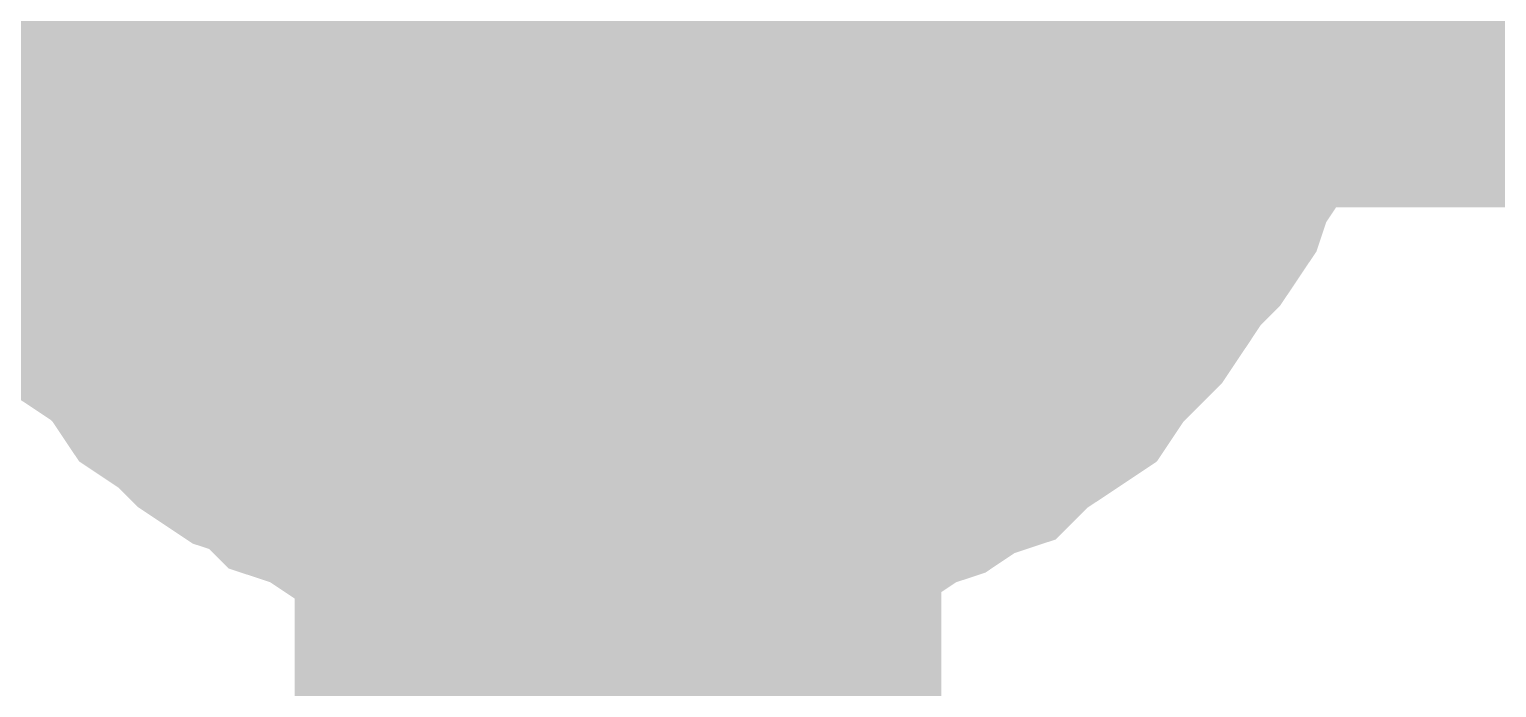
# Model space of a CAD drawing. Header units: inches. Extents: x 0 to 841, y 0 to 594.
# Drawn here: x 131.841 to 133.542, y 421.559 to 422.322 of the extents above; entities that cross this region are included whole.
import ezdxf

# ---------------------------------------------------------------- set-up
doc = ezdxf.new("R2010")
doc.units = ezdxf.units.IN
doc.layers.add('Sheet', color=255, linetype='Continuous')

msp = doc.modelspace()

# ---------------------------------------------------------------- linework, layer by layer
at = {"layer": 'Sheet'}
msp.add_lwpolyline([(132.246, 422.5, 0.508, 0.508, 1), (132.754, 422.5, 0.508, 0.508, 1)], format="xyseb", close=True, dxfattribs=at)
for points in [[(127.5267, 422.4906, 0.7493, 0.7493, 0), (132.5235, 422.4906, 0.7493, 0.7493, 0)], [(132.5235, 422.4906, 0.7493, 0.7493, 0), (132.5235, 419.9976, 0.7493, 0.7493, 0)], [(147.5253, 422.4906, 0.7493, 0.7493, 0), (132.5235, 422.4906, 0.7493, 0.7493, 0)], [(132.5235, 421.7382, 0.2997, 0.2997, 0), (132.4786, 421.7382, 0.2997, 0.2997, 0), (132.4449, 421.7382, 0.2997, 0.2997, 0), (132.4112, 421.7494, 0.2997, 0.2997, 0), (132.3663, 421.7494, 0.2997, 0.2997, 0), (132.3326, 421.7607, 0.2997, 0.2997, 0), (132.2989, 421.7719, 0.2997, 0.2997, 0), (132.254, 421.7831, 0.2997, 0.2997, 0), (132.2203, 421.7944, 0.2997, 0.2997, 0), (132.1867, 421.8168, 0.2997, 0.2997, 0), (132.153, 421.828, 0.2997, 0.2997, 0), (132.1305, 421.8505, 0.2997, 0.2997, 0), (132.0968, 421.8617, 0.2997, 0.2997, 0), (132.0631, 421.8842, 0.2997, 0.2997, 0), (132.0407, 421.9066, 0.2997, 0.2997, 0), (132.007, 421.9291, 0.2997, 0.2997, 0), (131.9845, 421.9628, 0.2997, 0.2997, 0), (131.9621, 421.9853, 0.2997, 0.2997, 0), (131.9284, 422.0077, 0.2997, 0.2997, 0), (131.9059, 422.0414, 0.2997, 0.2997, 0), (131.8835, 422.0751, 0.2997, 0.2997, 0), (131.8722, 422.0976, 0.2997, 0.2997, 0), (131.8498, 422.1312, 0.2997, 0.2997, 0), (131.8386, 422.1649, 0.2997, 0.2997, 0), (131.8161, 422.1986, 0.2997, 0.2997, 0), (131.8049, 422.2323, 0.2997, 0.2997, 0), (131.7936, 422.266, 0.2997, 0.2997, 0), (131.7824, 422.2997, 0.2997, 0.2997, 0), (131.7712, 422.3334, 0.2997, 0.2997, 0), (131.7712, 422.3783, 0.2997, 0.2997, 0), (131.76, 422.412, 0.2997, 0.2997, 0), (131.76, 422.4569, 0.2997, 0.2997, 0), (131.76, 422.4906, 0.2997, 0.2997, 0)], [(132.5235, 421.7382, 0.2997, 0.2997, 0), (132.4786, 421.7382, 0.2997, 0.2997, 0), (132.4449, 421.7382, 0.2997, 0.2997, 0), (132.4112, 421.7494, 0.2997, 0.2997, 0), (132.3663, 421.7494, 0.2997, 0.2997, 0), (132.3326, 421.7607, 0.2997, 0.2997, 0), (132.2989, 421.7719, 0.2997, 0.2997, 0), (132.254, 421.7831, 0.2997, 0.2997, 0), (132.2203, 421.7944, 0.2997, 0.2997, 0), (132.1867, 421.8168, 0.2997, 0.2997, 0), (132.153, 421.828, 0.2997, 0.2997, 0), (132.1305, 421.8505, 0.2997, 0.2997, 0), (132.0968, 421.8617, 0.2997, 0.2997, 0), (132.0631, 421.8842, 0.2997, 0.2997, 0), (132.0407, 421.9066, 0.2997, 0.2997, 0), (132.007, 421.9291, 0.2997, 0.2997, 0), (131.9845, 421.9628, 0.2997, 0.2997, 0), (131.9621, 421.9853, 0.2997, 0.2997, 0), (131.9284, 422.0077, 0.2997, 0.2997, 0), (131.9059, 422.0414, 0.2997, 0.2997, 0), (131.8835, 422.0751, 0.2997, 0.2997, 0), (131.8722, 422.0976, 0.2997, 0.2997, 0), (131.8498, 422.1312, 0.2997, 0.2997, 0), (131.8386, 422.1649, 0.2997, 0.2997, 0), (131.8161, 422.1986, 0.2997, 0.2997, 0), (131.8049, 422.2323, 0.2997, 0.2997, 0), (131.7936, 422.266, 0.2997, 0.2997, 0), (131.7824, 422.2997, 0.2997, 0.2997, 0), (131.7712, 422.3334, 0.2997, 0.2997, 0), (131.7712, 422.3783, 0.2997, 0.2997, 0), (131.76, 422.412, 0.2997, 0.2997, 0), (131.76, 422.4569, 0.2997, 0.2997, 0), (131.76, 422.4906, 0.2997, 0.2997, 0)], [(132.5235, 421.7382, 0.2997, 0.2997, 0), (132.4786, 421.7382, 0.2997, 0.2997, 0), (132.4449, 421.7382, 0.2997, 0.2997, 0), (132.4112, 421.7494, 0.2997, 0.2997, 0), (132.3663, 421.7494, 0.2997, 0.2997, 0), (132.3326, 421.7607, 0.2997, 0.2997, 0), (132.2989, 421.7719, 0.2997, 0.2997, 0), (132.254, 421.7831, 0.2997, 0.2997, 0), (132.2203, 421.7944, 0.2997, 0.2997, 0), (132.1867, 421.8168, 0.2997, 0.2997, 0), (132.153, 421.828, 0.2997, 0.2997, 0), (132.1305, 421.8505, 0.2997, 0.2997, 0), (132.0968, 421.8617, 0.2997, 0.2997, 0), (132.0631, 421.8842, 0.2997, 0.2997, 0), (132.0407, 421.9066, 0.2997, 0.2997, 0), (132.007, 421.9291, 0.2997, 0.2997, 0), (131.9845, 421.9628, 0.2997, 0.2997, 0), (131.9621, 421.9853, 0.2997, 0.2997, 0), (131.9284, 422.0077, 0.2997, 0.2997, 0), (131.9059, 422.0414, 0.2997, 0.2997, 0), (131.8835, 422.0751, 0.2997, 0.2997, 0), (131.8722, 422.0976, 0.2997, 0.2997, 0), (131.8498, 422.1312, 0.2997, 0.2997, 0), (131.8386, 422.1649, 0.2997, 0.2997, 0), (131.8161, 422.1986, 0.2997, 0.2997, 0), (131.8049, 422.2323, 0.2997, 0.2997, 0), (131.7936, 422.266, 0.2997, 0.2997, 0), (131.7824, 422.2997, 0.2997, 0.2997, 0), (131.7712, 422.3334, 0.2997, 0.2997, 0), (131.7712, 422.3783, 0.2997, 0.2997, 0), (131.76, 422.412, 0.2997, 0.2997, 0), (131.76, 422.4569, 0.2997, 0.2997, 0), (131.76, 422.4906, 0.2997, 0.2997, 0)], [(132.5235, 421.7382, 0.2997, 0.2997, 0), (132.4786, 421.7382, 0.2997, 0.2997, 0), (132.4449, 421.7382, 0.2997, 0.2997, 0), (132.4112, 421.7494, 0.2997, 0.2997, 0), (132.3663, 421.7494, 0.2997, 0.2997, 0), (132.3326, 421.7607, 0.2997, 0.2997, 0), (132.2989, 421.7719, 0.2997, 0.2997, 0), (132.254, 421.7831, 0.2997, 0.2997, 0), (132.2203, 421.7944, 0.2997, 0.2997, 0), (132.1867, 421.8168, 0.2997, 0.2997, 0), (132.153, 421.828, 0.2997, 0.2997, 0), (132.1305, 421.8505, 0.2997, 0.2997, 0), (132.0968, 421.8617, 0.2997, 0.2997, 0), (132.0631, 421.8842, 0.2997, 0.2997, 0), (132.0407, 421.9066, 0.2997, 0.2997, 0), (132.007, 421.9291, 0.2997, 0.2997, 0), (131.9845, 421.9628, 0.2997, 0.2997, 0), (131.9621, 421.9853, 0.2997, 0.2997, 0), (131.9284, 422.0077, 0.2997, 0.2997, 0), (131.9059, 422.0414, 0.2997, 0.2997, 0), (131.8835, 422.0751, 0.2997, 0.2997, 0), (131.8722, 422.0976, 0.2997, 0.2997, 0), (131.8498, 422.1312, 0.2997, 0.2997, 0), (131.8386, 422.1649, 0.2997, 0.2997, 0), (131.8161, 422.1986, 0.2997, 0.2997, 0), (131.8049, 422.2323, 0.2997, 0.2997, 0), (131.7936, 422.266, 0.2997, 0.2997, 0), (131.7824, 422.2997, 0.2997, 0.2997, 0), (131.7712, 422.3334, 0.2997, 0.2997, 0), (131.7712, 422.3783, 0.2997, 0.2997, 0), (131.76, 422.412, 0.2997, 0.2997, 0), (131.76, 422.4569, 0.2997, 0.2997, 0), (131.76, 422.4906, 0.2997, 0.2997, 0)], [(132.5235, 421.9853, 0.2997, 0.2997, 0), (132.5011, 421.9853, 0.2997, 0.2997, 0), (132.4674, 421.9853, 0.2997, 0.2997, 0), (132.4449, 421.9965, 0.2997, 0.2997, 0), (132.4225, 421.9965, 0.2997, 0.2997, 0), (132.4, 421.9965, 0.2997, 0.2997, 0), (132.3776, 422.0077, 0.2997, 0.2997, 0), (132.3439, 422.0189, 0.2997, 0.2997, 0), (132.3214, 422.0302, 0.2997, 0.2997, 0), (132.2989, 422.0302, 0.2997, 0.2997, 0), (132.2765, 422.0414, 0.2997, 0.2997, 0), (132.2653, 422.0526, 0.2997, 0.2997, 0), (132.2428, 422.0751, 0.2997, 0.2997, 0), (132.2203, 422.0863, 0.2997, 0.2997, 0), (132.1979, 422.0976, 0.2997, 0.2997, 0), (132.1867, 422.12, 0.2997, 0.2997, 0), (132.1642, 422.1312, 0.2997, 0.2997, 0), (132.153, 422.1537, 0.2997, 0.2997, 0), (132.1305, 422.1649, 0.2997, 0.2997, 0), (132.1193, 422.1874, 0.2997, 0.2997, 0), (132.1081, 422.2098, 0.2997, 0.2997, 0), (132.0856, 422.2323, 0.2997, 0.2997, 0), (132.0744, 422.2435, 0.2997, 0.2997, 0), (132.0631, 422.266, 0.2997, 0.2997, 0), (132.0631, 422.2885, 0.2997, 0.2997, 0), (132.0519, 422.3109, 0.2997, 0.2997, 0), (132.0407, 422.3446, 0.2997, 0.2997, 0), (132.0295, 422.3671, 0.2997, 0.2997, 0), (132.0295, 422.3895, 0.2997, 0.2997, 0), (132.0295, 422.412, 0.2997, 0.2997, 0), (132.0182, 422.4344, 0.2997, 0.2997, 0), (132.0182, 422.4681, 0.2997, 0.2997, 0), (132.0182, 422.4906, 0.2997, 0.2997, 0)], [(132.5235, 421.9853, 0.2997, 0.2997, 0), (132.5011, 421.9853, 0.2997, 0.2997, 0), (132.4674, 421.9853, 0.2997, 0.2997, 0), (132.4449, 421.9965, 0.2997, 0.2997, 0), (132.4225, 421.9965, 0.2997, 0.2997, 0), (132.4, 421.9965, 0.2997, 0.2997, 0), (132.3776, 422.0077, 0.2997, 0.2997, 0), (132.3439, 422.0189, 0.2997, 0.2997, 0), (132.3214, 422.0302, 0.2997, 0.2997, 0), (132.2989, 422.0302, 0.2997, 0.2997, 0), (132.2765, 422.0414, 0.2997, 0.2997, 0), (132.2653, 422.0526, 0.2997, 0.2997, 0), (132.2428, 422.0751, 0.2997, 0.2997, 0), (132.2203, 422.0863, 0.2997, 0.2997, 0), (132.1979, 422.0976, 0.2997, 0.2997, 0), (132.1867, 422.12, 0.2997, 0.2997, 0), (132.1642, 422.1312, 0.2997, 0.2997, 0), (132.153, 422.1537, 0.2997, 0.2997, 0), (132.1305, 422.1649, 0.2997, 0.2997, 0), (132.1193, 422.1874, 0.2997, 0.2997, 0), (132.1081, 422.2098, 0.2997, 0.2997, 0), (132.0856, 422.2323, 0.2997, 0.2997, 0), (132.0744, 422.2435, 0.2997, 0.2997, 0), (132.0631, 422.266, 0.2997, 0.2997, 0), (132.0631, 422.2885, 0.2997, 0.2997, 0), (132.0519, 422.3109, 0.2997, 0.2997, 0), (132.0407, 422.3446, 0.2997, 0.2997, 0), (132.0295, 422.3671, 0.2997, 0.2997, 0), (132.0295, 422.3895, 0.2997, 0.2997, 0), (132.0295, 422.412, 0.2997, 0.2997, 0), (132.0182, 422.4344, 0.2997, 0.2997, 0), (132.0182, 422.4681, 0.2997, 0.2997, 0), (132.0182, 422.4906, 0.2997, 0.2997, 0)], [(132.5235, 421.9853, 0.2997, 0.2997, 0), (132.5011, 421.9853, 0.2997, 0.2997, 0), (132.4674, 421.9853, 0.2997, 0.2997, 0), (132.4449, 421.9965, 0.2997, 0.2997, 0), (132.4225, 421.9965, 0.2997, 0.2997, 0), (132.4, 421.9965, 0.2997, 0.2997, 0), (132.3776, 422.0077, 0.2997, 0.2997, 0), (132.3439, 422.0189, 0.2997, 0.2997, 0), (132.3214, 422.0302, 0.2997, 0.2997, 0), (132.2989, 422.0302, 0.2997, 0.2997, 0), (132.2765, 422.0414, 0.2997, 0.2997, 0), (132.2653, 422.0526, 0.2997, 0.2997, 0), (132.2428, 422.0751, 0.2997, 0.2997, 0), (132.2203, 422.0863, 0.2997, 0.2997, 0), (132.1979, 422.0976, 0.2997, 0.2997, 0), (132.1867, 422.12, 0.2997, 0.2997, 0), (132.1642, 422.1312, 0.2997, 0.2997, 0), (132.153, 422.1537, 0.2997, 0.2997, 0), (132.1305, 422.1649, 0.2997, 0.2997, 0), (132.1193, 422.1874, 0.2997, 0.2997, 0), (132.1081, 422.2098, 0.2997, 0.2997, 0), (132.0856, 422.2323, 0.2997, 0.2997, 0), (132.0744, 422.2435, 0.2997, 0.2997, 0), (132.0631, 422.266, 0.2997, 0.2997, 0), (132.0631, 422.2885, 0.2997, 0.2997, 0), (132.0519, 422.3109, 0.2997, 0.2997, 0), (132.0407, 422.3446, 0.2997, 0.2997, 0), (132.0295, 422.3671, 0.2997, 0.2997, 0), (132.0295, 422.3895, 0.2997, 0.2997, 0), (132.0295, 422.412, 0.2997, 0.2997, 0), (132.0182, 422.4344, 0.2997, 0.2997, 0), (132.0182, 422.4681, 0.2997, 0.2997, 0), (132.0182, 422.4906, 0.2997, 0.2997, 0)], [(133.2871, 422.4906, 0.2997, 0.2997, 0), (133.2871, 422.4569, 0.2997, 0.2997, 0), (133.2871, 422.412, 0.2997, 0.2997, 0), (133.2759, 422.3783, 0.2997, 0.2997, 0), (133.2759, 422.3334, 0.2997, 0.2997, 0), (133.2646, 422.2997, 0.2997, 0.2997, 0), (133.2534, 422.266, 0.2997, 0.2997, 0), (133.2422, 422.2323, 0.2997, 0.2997, 0), (133.2309, 422.1986, 0.2997, 0.2997, 0), (133.2085, 422.1649, 0.2997, 0.2997, 0), (133.1973, 422.1312, 0.2997, 0.2997, 0), (133.1748, 422.0976, 0.2997, 0.2997, 0), (133.1523, 422.0751, 0.2997, 0.2997, 0), (133.1299, 422.0414, 0.2997, 0.2997, 0), (133.1074, 422.0077, 0.2997, 0.2997, 0), (133.085, 421.9853, 0.2997, 0.2997, 0), (133.0625, 421.9628, 0.2997, 0.2997, 0), (133.0401, 421.9291, 0.2997, 0.2997, 0), (133.0064, 421.9066, 0.2997, 0.2997, 0), (132.9727, 421.8842, 0.2997, 0.2997, 0), (132.9502, 421.8617, 0.2997, 0.2997, 0), (132.9165, 421.8505, 0.2997, 0.2997, 0), (132.8829, 421.828, 0.2997, 0.2997, 0), (132.8492, 421.8168, 0.2997, 0.2997, 0), (132.8155, 421.7944, 0.2997, 0.2997, 0), (132.7818, 421.7831, 0.2997, 0.2997, 0), (132.7481, 421.7719, 0.2997, 0.2997, 0), (132.7144, 421.7607, 0.2997, 0.2997, 0), (132.6807, 421.7494, 0.2997, 0.2997, 0), (132.6358, 421.7494, 0.2997, 0.2997, 0), (132.6021, 421.7382, 0.2997, 0.2997, 0), (132.5572, 421.7382, 0.2997, 0.2997, 0), (132.5235, 421.7382, 0.2997, 0.2997, 0)], [(133.2871, 422.4906, 0.2997, 0.2997, 0), (133.2871, 422.4569, 0.2997, 0.2997, 0), (133.2871, 422.412, 0.2997, 0.2997, 0), (133.2759, 422.3783, 0.2997, 0.2997, 0), (133.2759, 422.3334, 0.2997, 0.2997, 0), (133.2646, 422.2997, 0.2997, 0.2997, 0), (133.2534, 422.266, 0.2997, 0.2997, 0), (133.2422, 422.2323, 0.2997, 0.2997, 0), (133.2309, 422.1986, 0.2997, 0.2997, 0), (133.2085, 422.1649, 0.2997, 0.2997, 0), (133.1973, 422.1312, 0.2997, 0.2997, 0), (133.1748, 422.0976, 0.2997, 0.2997, 0), (133.1523, 422.0751, 0.2997, 0.2997, 0), (133.1299, 422.0414, 0.2997, 0.2997, 0), (133.1074, 422.0077, 0.2997, 0.2997, 0), (133.085, 421.9853, 0.2997, 0.2997, 0), (133.0625, 421.9628, 0.2997, 0.2997, 0), (133.0401, 421.9291, 0.2997, 0.2997, 0), (133.0064, 421.9066, 0.2997, 0.2997, 0), (132.9727, 421.8842, 0.2997, 0.2997, 0), (132.9502, 421.8617, 0.2997, 0.2997, 0), (132.9165, 421.8505, 0.2997, 0.2997, 0), (132.8829, 421.828, 0.2997, 0.2997, 0), (132.8492, 421.8168, 0.2997, 0.2997, 0), (132.8155, 421.7944, 0.2997, 0.2997, 0), (132.7818, 421.7831, 0.2997, 0.2997, 0), (132.7481, 421.7719, 0.2997, 0.2997, 0), (132.7144, 421.7607, 0.2997, 0.2997, 0), (132.6807, 421.7494, 0.2997, 0.2997, 0), (132.6358, 421.7494, 0.2997, 0.2997, 0), (132.6021, 421.7382, 0.2997, 0.2997, 0), (132.5572, 421.7382, 0.2997, 0.2997, 0), (132.5235, 421.7382, 0.2997, 0.2997, 0)], [(133.2871, 422.4906, 0.2997, 0.2997, 0), (133.2871, 422.4569, 0.2997, 0.2997, 0), (133.2871, 422.412, 0.2997, 0.2997, 0), (133.2759, 422.3783, 0.2997, 0.2997, 0), (133.2759, 422.3334, 0.2997, 0.2997, 0), (133.2646, 422.2997, 0.2997, 0.2997, 0), (133.2534, 422.266, 0.2997, 0.2997, 0), (133.2422, 422.2323, 0.2997, 0.2997, 0), (133.2309, 422.1986, 0.2997, 0.2997, 0), (133.2085, 422.1649, 0.2997, 0.2997, 0), (133.1973, 422.1312, 0.2997, 0.2997, 0), (133.1748, 422.0976, 0.2997, 0.2997, 0), (133.1523, 422.0751, 0.2997, 0.2997, 0), (133.1299, 422.0414, 0.2997, 0.2997, 0), (133.1074, 422.0077, 0.2997, 0.2997, 0), (133.085, 421.9853, 0.2997, 0.2997, 0), (133.0625, 421.9628, 0.2997, 0.2997, 0), (133.0401, 421.9291, 0.2997, 0.2997, 0), (133.0064, 421.9066, 0.2997, 0.2997, 0), (132.9727, 421.8842, 0.2997, 0.2997, 0), (132.9502, 421.8617, 0.2997, 0.2997, 0), (132.9165, 421.8505, 0.2997, 0.2997, 0), (132.8829, 421.828, 0.2997, 0.2997, 0), (132.8492, 421.8168, 0.2997, 0.2997, 0), (132.8155, 421.7944, 0.2997, 0.2997, 0), (132.7818, 421.7831, 0.2997, 0.2997, 0), (132.7481, 421.7719, 0.2997, 0.2997, 0), (132.7144, 421.7607, 0.2997, 0.2997, 0), (132.6807, 421.7494, 0.2997, 0.2997, 0), (132.6358, 421.7494, 0.2997, 0.2997, 0), (132.6021, 421.7382, 0.2997, 0.2997, 0), (132.5572, 421.7382, 0.2997, 0.2997, 0), (132.5235, 421.7382, 0.2997, 0.2997, 0)], [(133.2871, 422.4906, 0.2997, 0.2997, 0), (133.2871, 422.4569, 0.2997, 0.2997, 0), (133.2871, 422.412, 0.2997, 0.2997, 0), (133.2759, 422.3783, 0.2997, 0.2997, 0), (133.2759, 422.3334, 0.2997, 0.2997, 0), (133.2646, 422.2997, 0.2997, 0.2997, 0), (133.2534, 422.266, 0.2997, 0.2997, 0), (133.2422, 422.2323, 0.2997, 0.2997, 0), (133.2309, 422.1986, 0.2997, 0.2997, 0), (133.2085, 422.1649, 0.2997, 0.2997, 0), (133.1973, 422.1312, 0.2997, 0.2997, 0), (133.1748, 422.0976, 0.2997, 0.2997, 0), (133.1523, 422.0751, 0.2997, 0.2997, 0), (133.1299, 422.0414, 0.2997, 0.2997, 0), (133.1074, 422.0077, 0.2997, 0.2997, 0), (133.085, 421.9853, 0.2997, 0.2997, 0), (133.0625, 421.9628, 0.2997, 0.2997, 0), (133.0401, 421.9291, 0.2997, 0.2997, 0), (133.0064, 421.9066, 0.2997, 0.2997, 0), (132.9727, 421.8842, 0.2997, 0.2997, 0), (132.9502, 421.8617, 0.2997, 0.2997, 0), (132.9165, 421.8505, 0.2997, 0.2997, 0), (132.8829, 421.828, 0.2997, 0.2997, 0), (132.8492, 421.8168, 0.2997, 0.2997, 0), (132.8155, 421.7944, 0.2997, 0.2997, 0), (132.7818, 421.7831, 0.2997, 0.2997, 0), (132.7481, 421.7719, 0.2997, 0.2997, 0), (132.7144, 421.7607, 0.2997, 0.2997, 0), (132.6807, 421.7494, 0.2997, 0.2997, 0), (132.6358, 421.7494, 0.2997, 0.2997, 0), (132.6021, 421.7382, 0.2997, 0.2997, 0), (132.5572, 421.7382, 0.2997, 0.2997, 0), (132.5235, 421.7382, 0.2997, 0.2997, 0)], [(133.0288, 422.4906, 0.2997, 0.2997, 0), (133.0288, 422.4681, 0.2997, 0.2997, 0), (133.0288, 422.4344, 0.2997, 0.2997, 0), (133.0176, 422.412, 0.2997, 0.2997, 0), (133.0176, 422.3895, 0.2997, 0.2997, 0), (133.0176, 422.3671, 0.2997, 0.2997, 0), (133.0064, 422.3446, 0.2997, 0.2997, 0), (132.9951, 422.3109, 0.2997, 0.2997, 0), (132.9839, 422.2885, 0.2997, 0.2997, 0), (132.9839, 422.266, 0.2997, 0.2997, 0), (132.9727, 422.2435, 0.2997, 0.2997, 0), (132.9615, 422.2323, 0.2997, 0.2997, 0), (132.939, 422.2098, 0.2997, 0.2997, 0), (132.9278, 422.1874, 0.2997, 0.2997, 0), (132.9165, 422.1649, 0.2997, 0.2997, 0), (132.8941, 422.1537, 0.2997, 0.2997, 0), (132.8829, 422.1312, 0.2997, 0.2997, 0), (132.8604, 422.12, 0.2997, 0.2997, 0), (132.8492, 422.0976, 0.2997, 0.2997, 0), (132.8267, 422.0863, 0.2997, 0.2997, 0), (132.8042, 422.0751, 0.2997, 0.2997, 0), (132.7818, 422.0526, 0.2997, 0.2997, 0), (132.7706, 422.0414, 0.2997, 0.2997, 0), (132.7481, 422.0302, 0.2997, 0.2997, 0), (132.7256, 422.0302, 0.2997, 0.2997, 0), (132.7032, 422.0189, 0.2997, 0.2997, 0), (132.6695, 422.0077, 0.2997, 0.2997, 0), (132.647, 421.9965, 0.2997, 0.2997, 0), (132.6246, 421.9965, 0.2997, 0.2997, 0), (132.6021, 421.9965, 0.2997, 0.2997, 0), (132.5797, 421.9853, 0.2997, 0.2997, 0), (132.546, 421.9853, 0.2997, 0.2997, 0), (132.5235, 421.9853, 0.2997, 0.2997, 0)], [(133.0288, 422.4906, 0.2997, 0.2997, 0), (133.0288, 422.4681, 0.2997, 0.2997, 0), (133.0288, 422.4344, 0.2997, 0.2997, 0), (133.0176, 422.412, 0.2997, 0.2997, 0), (133.0176, 422.3895, 0.2997, 0.2997, 0), (133.0176, 422.3671, 0.2997, 0.2997, 0), (133.0064, 422.3446, 0.2997, 0.2997, 0), (132.9951, 422.3109, 0.2997, 0.2997, 0), (132.9839, 422.2885, 0.2997, 0.2997, 0), (132.9839, 422.266, 0.2997, 0.2997, 0), (132.9727, 422.2435, 0.2997, 0.2997, 0), (132.9615, 422.2323, 0.2997, 0.2997, 0), (132.939, 422.2098, 0.2997, 0.2997, 0), (132.9278, 422.1874, 0.2997, 0.2997, 0), (132.9165, 422.1649, 0.2997, 0.2997, 0), (132.8941, 422.1537, 0.2997, 0.2997, 0), (132.8829, 422.1312, 0.2997, 0.2997, 0), (132.8604, 422.12, 0.2997, 0.2997, 0), (132.8492, 422.0976, 0.2997, 0.2997, 0), (132.8267, 422.0863, 0.2997, 0.2997, 0), (132.8042, 422.0751, 0.2997, 0.2997, 0), (132.7818, 422.0526, 0.2997, 0.2997, 0), (132.7706, 422.0414, 0.2997, 0.2997, 0), (132.7481, 422.0302, 0.2997, 0.2997, 0), (132.7256, 422.0302, 0.2997, 0.2997, 0), (132.7032, 422.0189, 0.2997, 0.2997, 0), (132.6695, 422.0077, 0.2997, 0.2997, 0), (132.647, 421.9965, 0.2997, 0.2997, 0), (132.6246, 421.9965, 0.2997, 0.2997, 0), (132.6021, 421.9965, 0.2997, 0.2997, 0), (132.5797, 421.9853, 0.2997, 0.2997, 0), (132.546, 421.9853, 0.2997, 0.2997, 0), (132.5235, 421.9853, 0.2997, 0.2997, 0)], [(133.0288, 422.4906, 0.2997, 0.2997, 0), (133.0288, 422.4681, 0.2997, 0.2997, 0), (133.0288, 422.4344, 0.2997, 0.2997, 0), (133.0176, 422.412, 0.2997, 0.2997, 0), (133.0176, 422.3895, 0.2997, 0.2997, 0), (133.0176, 422.3671, 0.2997, 0.2997, 0), (133.0064, 422.3446, 0.2997, 0.2997, 0), (132.9951, 422.3109, 0.2997, 0.2997, 0), (132.9839, 422.2885, 0.2997, 0.2997, 0), (132.9839, 422.266, 0.2997, 0.2997, 0), (132.9727, 422.2435, 0.2997, 0.2997, 0), (132.9615, 422.2323, 0.2997, 0.2997, 0), (132.939, 422.2098, 0.2997, 0.2997, 0), (132.9278, 422.1874, 0.2997, 0.2997, 0), (132.9165, 422.1649, 0.2997, 0.2997, 0), (132.8941, 422.1537, 0.2997, 0.2997, 0), (132.8829, 422.1312, 0.2997, 0.2997, 0), (132.8604, 422.12, 0.2997, 0.2997, 0), (132.8492, 422.0976, 0.2997, 0.2997, 0), (132.8267, 422.0863, 0.2997, 0.2997, 0), (132.8042, 422.0751, 0.2997, 0.2997, 0), (132.7818, 422.0526, 0.2997, 0.2997, 0), (132.7706, 422.0414, 0.2997, 0.2997, 0), (132.7481, 422.0302, 0.2997, 0.2997, 0), (132.7256, 422.0302, 0.2997, 0.2997, 0), (132.7032, 422.0189, 0.2997, 0.2997, 0), (132.6695, 422.0077, 0.2997, 0.2997, 0), (132.647, 421.9965, 0.2997, 0.2997, 0), (132.6246, 421.9965, 0.2997, 0.2997, 0), (132.6021, 421.9965, 0.2997, 0.2997, 0), (132.5797, 421.9853, 0.2997, 0.2997, 0), (132.546, 421.9853, 0.2997, 0.2997, 0), (132.5235, 421.9853, 0.2997, 0.2997, 0)], [(132.5235, 421.9853, 0.0991, 0.0991, 0), (132.5011, 421.9853, 0.0991, 0.0991, 0), (132.4674, 421.9853, 0.0991, 0.0991, 0), (132.4449, 421.9965, 0.0991, 0.0991, 0), (132.4225, 421.9965, 0.0991, 0.0991, 0), (132.4, 421.9965, 0.0991, 0.0991, 0), (132.3776, 422.0077, 0.0991, 0.0991, 0), (132.3439, 422.0189, 0.0991, 0.0991, 0), (132.3214, 422.0302, 0.0991, 0.0991, 0), (132.2989, 422.0302, 0.0991, 0.0991, 0), (132.2765, 422.0414, 0.0991, 0.0991, 0), (132.2653, 422.0526, 0.0991, 0.0991, 0), (132.2428, 422.0751, 0.0991, 0.0991, 0), (132.2203, 422.0863, 0.0991, 0.0991, 0), (132.1979, 422.0976, 0.0991, 0.0991, 0), (132.1867, 422.12, 0.0991, 0.0991, 0), (132.1642, 422.1312, 0.0991, 0.0991, 0), (132.153, 422.1537, 0.0991, 0.0991, 0), (132.1305, 422.1649, 0.0991, 0.0991, 0), (132.1193, 422.1874, 0.0991, 0.0991, 0), (132.1081, 422.2098, 0.0991, 0.0991, 0), (132.0856, 422.2323, 0.0991, 0.0991, 0), (132.0744, 422.2435, 0.0991, 0.0991, 0), (132.0631, 422.266, 0.0991, 0.0991, 0), (132.0631, 422.2885, 0.0991, 0.0991, 0), (132.0519, 422.3109, 0.0991, 0.0991, 0), (132.0407, 422.3446, 0.0991, 0.0991, 0), (132.0295, 422.3671, 0.0991, 0.0991, 0), (132.0295, 422.3895, 0.0991, 0.0991, 0)], [(132.5235, 421.9853, 0.0991, 0.0991, 0), (132.5011, 421.9853, 0.0991, 0.0991, 0), (132.4674, 421.9853, 0.0991, 0.0991, 0), (132.4449, 421.9965, 0.0991, 0.0991, 0), (132.4225, 421.9965, 0.0991, 0.0991, 0), (132.4, 421.9965, 0.0991, 0.0991, 0), (132.3776, 422.0077, 0.0991, 0.0991, 0), (132.3439, 422.0189, 0.0991, 0.0991, 0), (132.3214, 422.0302, 0.0991, 0.0991, 0), (132.2989, 422.0302, 0.0991, 0.0991, 0), (132.2765, 422.0414, 0.0991, 0.0991, 0), (132.2653, 422.0526, 0.0991, 0.0991, 0), (132.2428, 422.0751, 0.0991, 0.0991, 0), (132.2203, 422.0863, 0.0991, 0.0991, 0), (132.1979, 422.0976, 0.0991, 0.0991, 0), (132.1867, 422.12, 0.0991, 0.0991, 0), (132.1642, 422.1312, 0.0991, 0.0991, 0), (132.153, 422.1537, 0.0991, 0.0991, 0), (132.1305, 422.1649, 0.0991, 0.0991, 0), (132.1193, 422.1874, 0.0991, 0.0991, 0), (132.1081, 422.2098, 0.0991, 0.0991, 0), (132.0856, 422.2323, 0.0991, 0.0991, 0), (132.0744, 422.2435, 0.0991, 0.0991, 0), (132.0631, 422.266, 0.0991, 0.0991, 0), (132.0631, 422.2885, 0.0991, 0.0991, 0), (132.0519, 422.3109, 0.0991, 0.0991, 0), (132.0407, 422.3446, 0.0991, 0.0991, 0), (132.0295, 422.3671, 0.0991, 0.0991, 0), (132.0295, 422.3895, 0.0991, 0.0991, 0)], [(132.5235, 421.9853, 0.0991, 0.0991, 0), (132.5011, 421.9853, 0.0991, 0.0991, 0), (132.4674, 421.9853, 0.0991, 0.0991, 0), (132.4449, 421.9965, 0.0991, 0.0991, 0), (132.4225, 421.9965, 0.0991, 0.0991, 0), (132.4, 421.9965, 0.0991, 0.0991, 0), (132.3776, 422.0077, 0.0991, 0.0991, 0), (132.3439, 422.0189, 0.0991, 0.0991, 0), (132.3214, 422.0302, 0.0991, 0.0991, 0), (132.2989, 422.0302, 0.0991, 0.0991, 0), (132.2765, 422.0414, 0.0991, 0.0991, 0), (132.2653, 422.0526, 0.0991, 0.0991, 0), (132.2428, 422.0751, 0.0991, 0.0991, 0), (132.2203, 422.0863, 0.0991, 0.0991, 0), (132.1979, 422.0976, 0.0991, 0.0991, 0), (132.1867, 422.12, 0.0991, 0.0991, 0), (132.1642, 422.1312, 0.0991, 0.0991, 0), (132.153, 422.1537, 0.0991, 0.0991, 0), (132.1305, 422.1649, 0.0991, 0.0991, 0), (132.1193, 422.1874, 0.0991, 0.0991, 0), (132.1081, 422.2098, 0.0991, 0.0991, 0), (132.0856, 422.2323, 0.0991, 0.0991, 0), (132.0744, 422.2435, 0.0991, 0.0991, 0), (132.0631, 422.266, 0.0991, 0.0991, 0), (132.0631, 422.2885, 0.0991, 0.0991, 0), (132.0519, 422.3109, 0.0991, 0.0991, 0), (132.0407, 422.3446, 0.0991, 0.0991, 0), (132.0295, 422.3671, 0.0991, 0.0991, 0), (132.0295, 422.3895, 0.0991, 0.0991, 0)], [(133.0176, 422.3895, 0.0991, 0.0991, 0), (133.0176, 422.3671, 0.0991, 0.0991, 0), (133.0064, 422.3446, 0.0991, 0.0991, 0), (132.9951, 422.3109, 0.0991, 0.0991, 0), (132.9839, 422.2885, 0.0991, 0.0991, 0), (132.9839, 422.266, 0.0991, 0.0991, 0), (132.9727, 422.2435, 0.0991, 0.0991, 0), (132.9615, 422.2323, 0.0991, 0.0991, 0), (132.939, 422.2098, 0.0991, 0.0991, 0), (132.9278, 422.1874, 0.0991, 0.0991, 0), (132.9165, 422.1649, 0.0991, 0.0991, 0), (132.8941, 422.1537, 0.0991, 0.0991, 0), (132.8829, 422.1312, 0.0991, 0.0991, 0), (132.8604, 422.12, 0.0991, 0.0991, 0), (132.8492, 422.0976, 0.0991, 0.0991, 0), (132.8267, 422.0863, 0.0991, 0.0991, 0), (132.8042, 422.0751, 0.0991, 0.0991, 0), (132.7818, 422.0526, 0.0991, 0.0991, 0), (132.7706, 422.0414, 0.0991, 0.0991, 0), (132.7481, 422.0302, 0.0991, 0.0991, 0), (132.7256, 422.0302, 0.0991, 0.0991, 0), (132.7032, 422.0189, 0.0991, 0.0991, 0), (132.6695, 422.0077, 0.0991, 0.0991, 0), (132.647, 421.9965, 0.0991, 0.0991, 0), (132.6246, 421.9965, 0.0991, 0.0991, 0), (132.6021, 421.9965, 0.0991, 0.0991, 0), (132.5797, 421.9853, 0.0991, 0.0991, 0), (132.546, 421.9853, 0.0991, 0.0991, 0), (132.5235, 421.9853, 0.0991, 0.0991, 0)], [(133.0176, 422.3895, 0.0991, 0.0991, 0), (133.0176, 422.3671, 0.0991, 0.0991, 0), (133.0064, 422.3446, 0.0991, 0.0991, 0), (132.9951, 422.3109, 0.0991, 0.0991, 0), (132.9839, 422.2885, 0.0991, 0.0991, 0), (132.9839, 422.266, 0.0991, 0.0991, 0), (132.9727, 422.2435, 0.0991, 0.0991, 0), (132.9615, 422.2323, 0.0991, 0.0991, 0), (132.939, 422.2098, 0.0991, 0.0991, 0), (132.9278, 422.1874, 0.0991, 0.0991, 0), (132.9165, 422.1649, 0.0991, 0.0991, 0), (132.8941, 422.1537, 0.0991, 0.0991, 0), (132.8829, 422.1312, 0.0991, 0.0991, 0), (132.8604, 422.12, 0.0991, 0.0991, 0), (132.8492, 422.0976, 0.0991, 0.0991, 0), (132.8267, 422.0863, 0.0991, 0.0991, 0), (132.8042, 422.0751, 0.0991, 0.0991, 0), (132.7818, 422.0526, 0.0991, 0.0991, 0), (132.7706, 422.0414, 0.0991, 0.0991, 0), (132.7481, 422.0302, 0.0991, 0.0991, 0), (132.7256, 422.0302, 0.0991, 0.0991, 0), (132.7032, 422.0189, 0.0991, 0.0991, 0), (132.6695, 422.0077, 0.0991, 0.0991, 0), (132.647, 421.9965, 0.0991, 0.0991, 0), (132.6246, 421.9965, 0.0991, 0.0991, 0), (132.6021, 421.9965, 0.0991, 0.0991, 0), (132.5797, 421.9853, 0.0991, 0.0991, 0), (132.546, 421.9853, 0.0991, 0.0991, 0), (132.5235, 421.9853, 0.0991, 0.0991, 0)], [(133.0176, 422.3895, 0.0991, 0.0991, 0), (133.0176, 422.3671, 0.0991, 0.0991, 0), (133.0064, 422.3446, 0.0991, 0.0991, 0), (132.9951, 422.3109, 0.0991, 0.0991, 0), (132.9839, 422.2885, 0.0991, 0.0991, 0), (132.9839, 422.266, 0.0991, 0.0991, 0), (132.9727, 422.2435, 0.0991, 0.0991, 0), (132.9615, 422.2323, 0.0991, 0.0991, 0), (132.939, 422.2098, 0.0991, 0.0991, 0), (132.9278, 422.1874, 0.0991, 0.0991, 0), (132.9165, 422.1649, 0.0991, 0.0991, 0), (132.8941, 422.1537, 0.0991, 0.0991, 0), (132.8829, 422.1312, 0.0991, 0.0991, 0), (132.8604, 422.12, 0.0991, 0.0991, 0), (132.8492, 422.0976, 0.0991, 0.0991, 0), (132.8267, 422.0863, 0.0991, 0.0991, 0), (132.8042, 422.0751, 0.0991, 0.0991, 0), (132.7818, 422.0526, 0.0991, 0.0991, 0), (132.7706, 422.0414, 0.0991, 0.0991, 0), (132.7481, 422.0302, 0.0991, 0.0991, 0), (132.7256, 422.0302, 0.0991, 0.0991, 0), (132.7032, 422.0189, 0.0991, 0.0991, 0), (132.6695, 422.0077, 0.0991, 0.0991, 0), (132.647, 421.9965, 0.0991, 0.0991, 0), (132.6246, 421.9965, 0.0991, 0.0991, 0), (132.6021, 421.9965, 0.0991, 0.0991, 0), (132.5797, 421.9853, 0.0991, 0.0991, 0), (132.546, 421.9853, 0.0991, 0.0991, 0), (132.5235, 421.9853, 0.0991, 0.0991, 0)], [(133.2759, 422.3783, 0.0991, 0.0991, 0), (133.2759, 422.3334, 0.0991, 0.0991, 0), (133.2646, 422.2997, 0.0991, 0.0991, 0), (133.2534, 422.266, 0.0991, 0.0991, 0), (133.2422, 422.2323, 0.0991, 0.0991, 0), (133.2309, 422.1986, 0.0991, 0.0991, 0), (133.2085, 422.1649, 0.0991, 0.0991, 0), (133.1973, 422.1312, 0.0991, 0.0991, 0), (133.1748, 422.0976, 0.0991, 0.0991, 0), (133.1523, 422.0751, 0.0991, 0.0991, 0), (133.1299, 422.0414, 0.0991, 0.0991, 0), (133.1074, 422.0077, 0.0991, 0.0991, 0), (133.085, 421.9853, 0.0991, 0.0991, 0), (133.0625, 421.9628, 0.0991, 0.0991, 0), (133.0401, 421.9291, 0.0991, 0.0991, 0), (133.0064, 421.9066, 0.0991, 0.0991, 0), (132.9727, 421.8842, 0.0991, 0.0991, 0), (132.9502, 421.8617, 0.0991, 0.0991, 0), (132.9165, 421.8505, 0.0991, 0.0991, 0), (132.8829, 421.828, 0.0991, 0.0991, 0), (132.8492, 421.8168, 0.0991, 0.0991, 0), (132.8155, 421.7944, 0.0991, 0.0991, 0), (132.7818, 421.7831, 0.0991, 0.0991, 0), (132.7481, 421.7719, 0.0991, 0.0991, 0), (132.7144, 421.7607, 0.0991, 0.0991, 0), (132.6807, 421.7494, 0.0991, 0.0991, 0), (132.6358, 421.7494, 0.0991, 0.0991, 0), (132.6021, 421.7382, 0.0991, 0.0991, 0), (132.5572, 421.7382, 0.0991, 0.0991, 0), (132.5235, 421.7382, 0.0991, 0.0991, 0)], [(133.2759, 422.3783, 0.0991, 0.0991, 0), (133.2759, 422.3334, 0.0991, 0.0991, 0), (133.2646, 422.2997, 0.0991, 0.0991, 0), (133.2534, 422.266, 0.0991, 0.0991, 0), (133.2422, 422.2323, 0.0991, 0.0991, 0), (133.2309, 422.1986, 0.0991, 0.0991, 0), (133.2085, 422.1649, 0.0991, 0.0991, 0), (133.1973, 422.1312, 0.0991, 0.0991, 0), (133.1748, 422.0976, 0.0991, 0.0991, 0), (133.1523, 422.0751, 0.0991, 0.0991, 0), (133.1299, 422.0414, 0.0991, 0.0991, 0), (133.1074, 422.0077, 0.0991, 0.0991, 0), (133.085, 421.9853, 0.0991, 0.0991, 0), (133.0625, 421.9628, 0.0991, 0.0991, 0), (133.0401, 421.9291, 0.0991, 0.0991, 0), (133.0064, 421.9066, 0.0991, 0.0991, 0), (132.9727, 421.8842, 0.0991, 0.0991, 0), (132.9502, 421.8617, 0.0991, 0.0991, 0), (132.9165, 421.8505, 0.0991, 0.0991, 0), (132.8829, 421.828, 0.0991, 0.0991, 0), (132.8492, 421.8168, 0.0991, 0.0991, 0), (132.8155, 421.7944, 0.0991, 0.0991, 0), (132.7818, 421.7831, 0.0991, 0.0991, 0), (132.7481, 421.7719, 0.0991, 0.0991, 0), (132.7144, 421.7607, 0.0991, 0.0991, 0), (132.6807, 421.7494, 0.0991, 0.0991, 0), (132.6358, 421.7494, 0.0991, 0.0991, 0), (132.6021, 421.7382, 0.0991, 0.0991, 0), (132.5572, 421.7382, 0.0991, 0.0991, 0), (132.5235, 421.7382, 0.0991, 0.0991, 0)], [(133.2759, 422.3783, 0.0991, 0.0991, 0), (133.2759, 422.3334, 0.0991, 0.0991, 0), (133.2646, 422.2997, 0.0991, 0.0991, 0), (133.2534, 422.266, 0.0991, 0.0991, 0), (133.2422, 422.2323, 0.0991, 0.0991, 0), (133.2309, 422.1986, 0.0991, 0.0991, 0), (133.2085, 422.1649, 0.0991, 0.0991, 0), (133.1973, 422.1312, 0.0991, 0.0991, 0), (133.1748, 422.0976, 0.0991, 0.0991, 0), (133.1523, 422.0751, 0.0991, 0.0991, 0), (133.1299, 422.0414, 0.0991, 0.0991, 0), (133.1074, 422.0077, 0.0991, 0.0991, 0), (133.085, 421.9853, 0.0991, 0.0991, 0), (133.0625, 421.9628, 0.0991, 0.0991, 0), (133.0401, 421.9291, 0.0991, 0.0991, 0), (133.0064, 421.9066, 0.0991, 0.0991, 0), (132.9727, 421.8842, 0.0991, 0.0991, 0), (132.9502, 421.8617, 0.0991, 0.0991, 0), (132.9165, 421.8505, 0.0991, 0.0991, 0), (132.8829, 421.828, 0.0991, 0.0991, 0), (132.8492, 421.8168, 0.0991, 0.0991, 0), (132.8155, 421.7944, 0.0991, 0.0991, 0), (132.7818, 421.7831, 0.0991, 0.0991, 0), (132.7481, 421.7719, 0.0991, 0.0991, 0), (132.7144, 421.7607, 0.0991, 0.0991, 0), (132.6807, 421.7494, 0.0991, 0.0991, 0), (132.6358, 421.7494, 0.0991, 0.0991, 0), (132.6021, 421.7382, 0.0991, 0.0991, 0), (132.5572, 421.7382, 0.0991, 0.0991, 0), (132.5235, 421.7382, 0.0991, 0.0991, 0)], [(133.2759, 422.3783, 0.0991, 0.0991, 0), (133.2759, 422.3334, 0.0991, 0.0991, 0), (133.2646, 422.2997, 0.0991, 0.0991, 0), (133.2534, 422.266, 0.0991, 0.0991, 0), (133.2422, 422.2323, 0.0991, 0.0991, 0), (133.2309, 422.1986, 0.0991, 0.0991, 0), (133.2085, 422.1649, 0.0991, 0.0991, 0), (133.1973, 422.1312, 0.0991, 0.0991, 0), (133.1748, 422.0976, 0.0991, 0.0991, 0), (133.1523, 422.0751, 0.0991, 0.0991, 0), (133.1299, 422.0414, 0.0991, 0.0991, 0), (133.1074, 422.0077, 0.0991, 0.0991, 0), (133.085, 421.9853, 0.0991, 0.0991, 0), (133.0625, 421.9628, 0.0991, 0.0991, 0), (133.0401, 421.9291, 0.0991, 0.0991, 0), (133.0064, 421.9066, 0.0991, 0.0991, 0), (132.9727, 421.8842, 0.0991, 0.0991, 0), (132.9502, 421.8617, 0.0991, 0.0991, 0), (132.9165, 421.8505, 0.0991, 0.0991, 0), (132.8829, 421.828, 0.0991, 0.0991, 0), (132.8492, 421.8168, 0.0991, 0.0991, 0), (132.8155, 421.7944, 0.0991, 0.0991, 0), (132.7818, 421.7831, 0.0991, 0.0991, 0), (132.7481, 421.7719, 0.0991, 0.0991, 0), (132.7144, 421.7607, 0.0991, 0.0991, 0), (132.6807, 421.7494, 0.0991, 0.0991, 0), (132.6358, 421.7494, 0.0991, 0.0991, 0), (132.6021, 421.7382, 0.0991, 0.0991, 0), (132.5572, 421.7382, 0.0991, 0.0991, 0), (132.5235, 421.7382, 0.0991, 0.0991, 0)], [(132.5235, 421.7382, 0.0991, 0.0991, 0), (132.4786, 421.7382, 0.0991, 0.0991, 0), (132.4449, 421.7382, 0.0991, 0.0991, 0), (132.4112, 421.7494, 0.0991, 0.0991, 0), (132.3663, 421.7494, 0.0991, 0.0991, 0), (132.3326, 421.7607, 0.0991, 0.0991, 0), (132.2989, 421.7719, 0.0991, 0.0991, 0), (132.254, 421.7831, 0.0991, 0.0991, 0), (132.2203, 421.7944, 0.0991, 0.0991, 0), (132.1867, 421.8168, 0.0991, 0.0991, 0), (132.153, 421.828, 0.0991, 0.0991, 0), (132.1305, 421.8505, 0.0991, 0.0991, 0), (132.0968, 421.8617, 0.0991, 0.0991, 0), (132.0631, 421.8842, 0.0991, 0.0991, 0), (132.0407, 421.9066, 0.0991, 0.0991, 0), (132.007, 421.9291, 0.0991, 0.0991, 0), (131.9845, 421.9628, 0.0991, 0.0991, 0), (131.9621, 421.9853, 0.0991, 0.0991, 0), (131.9284, 422.0077, 0.0991, 0.0991, 0), (131.9059, 422.0414, 0.0991, 0.0991, 0), (131.8835, 422.0751, 0.0991, 0.0991, 0), (131.8722, 422.0976, 0.0991, 0.0991, 0), (131.8498, 422.1312, 0.0991, 0.0991, 0), (131.8386, 422.1649, 0.0991, 0.0991, 0), (131.8161, 422.1986, 0.0991, 0.0991, 0), (131.8049, 422.2323, 0.0991, 0.0991, 0), (131.7936, 422.266, 0.0991, 0.0991, 0), (131.7824, 422.2997, 0.0991, 0.0991, 0)], [(132.5235, 421.7382, 0.0991, 0.0991, 0), (132.4786, 421.7382, 0.0991, 0.0991, 0), (132.4449, 421.7382, 0.0991, 0.0991, 0), (132.4112, 421.7494, 0.0991, 0.0991, 0), (132.3663, 421.7494, 0.0991, 0.0991, 0), (132.3326, 421.7607, 0.0991, 0.0991, 0), (132.2989, 421.7719, 0.0991, 0.0991, 0), (132.254, 421.7831, 0.0991, 0.0991, 0), (132.2203, 421.7944, 0.0991, 0.0991, 0), (132.1867, 421.8168, 0.0991, 0.0991, 0), (132.153, 421.828, 0.0991, 0.0991, 0), (132.1305, 421.8505, 0.0991, 0.0991, 0), (132.0968, 421.8617, 0.0991, 0.0991, 0), (132.0631, 421.8842, 0.0991, 0.0991, 0), (132.0407, 421.9066, 0.0991, 0.0991, 0), (132.007, 421.9291, 0.0991, 0.0991, 0), (131.9845, 421.9628, 0.0991, 0.0991, 0), (131.9621, 421.9853, 0.0991, 0.0991, 0), (131.9284, 422.0077, 0.0991, 0.0991, 0), (131.9059, 422.0414, 0.0991, 0.0991, 0), (131.8835, 422.0751, 0.0991, 0.0991, 0), (131.8722, 422.0976, 0.0991, 0.0991, 0), (131.8498, 422.1312, 0.0991, 0.0991, 0), (131.8386, 422.1649, 0.0991, 0.0991, 0), (131.8161, 422.1986, 0.0991, 0.0991, 0), (131.8049, 422.2323, 0.0991, 0.0991, 0), (131.7936, 422.266, 0.0991, 0.0991, 0), (131.7824, 422.2997, 0.0991, 0.0991, 0)], [(132.5235, 421.7382, 0.0991, 0.0991, 0), (132.4786, 421.7382, 0.0991, 0.0991, 0), (132.4449, 421.7382, 0.0991, 0.0991, 0), (132.4112, 421.7494, 0.0991, 0.0991, 0), (132.3663, 421.7494, 0.0991, 0.0991, 0), (132.3326, 421.7607, 0.0991, 0.0991, 0), (132.2989, 421.7719, 0.0991, 0.0991, 0), (132.254, 421.7831, 0.0991, 0.0991, 0), (132.2203, 421.7944, 0.0991, 0.0991, 0), (132.1867, 421.8168, 0.0991, 0.0991, 0), (132.153, 421.828, 0.0991, 0.0991, 0), (132.1305, 421.8505, 0.0991, 0.0991, 0), (132.0968, 421.8617, 0.0991, 0.0991, 0), (132.0631, 421.8842, 0.0991, 0.0991, 0), (132.0407, 421.9066, 0.0991, 0.0991, 0), (132.007, 421.9291, 0.0991, 0.0991, 0), (131.9845, 421.9628, 0.0991, 0.0991, 0), (131.9621, 421.9853, 0.0991, 0.0991, 0), (131.9284, 422.0077, 0.0991, 0.0991, 0), (131.9059, 422.0414, 0.0991, 0.0991, 0), (131.8835, 422.0751, 0.0991, 0.0991, 0), (131.8722, 422.0976, 0.0991, 0.0991, 0), (131.8498, 422.1312, 0.0991, 0.0991, 0), (131.8386, 422.1649, 0.0991, 0.0991, 0), (131.8161, 422.1986, 0.0991, 0.0991, 0), (131.8049, 422.2323, 0.0991, 0.0991, 0), (131.7936, 422.266, 0.0991, 0.0991, 0), (131.7824, 422.2997, 0.0991, 0.0991, 0)], [(132.5235, 421.7382, 0.0991, 0.0991, 0), (132.4786, 421.7382, 0.0991, 0.0991, 0), (132.4449, 421.7382, 0.0991, 0.0991, 0), (132.4112, 421.7494, 0.0991, 0.0991, 0), (132.3663, 421.7494, 0.0991, 0.0991, 0), (132.3326, 421.7607, 0.0991, 0.0991, 0), (132.2989, 421.7719, 0.0991, 0.0991, 0), (132.254, 421.7831, 0.0991, 0.0991, 0), (132.2203, 421.7944, 0.0991, 0.0991, 0), (132.1867, 421.8168, 0.0991, 0.0991, 0), (132.153, 421.828, 0.0991, 0.0991, 0), (132.1305, 421.8505, 0.0991, 0.0991, 0), (132.0968, 421.8617, 0.0991, 0.0991, 0), (132.0631, 421.8842, 0.0991, 0.0991, 0), (132.0407, 421.9066, 0.0991, 0.0991, 0), (132.007, 421.9291, 0.0991, 0.0991, 0), (131.9845, 421.9628, 0.0991, 0.0991, 0), (131.9621, 421.9853, 0.0991, 0.0991, 0), (131.9284, 422.0077, 0.0991, 0.0991, 0), (131.9059, 422.0414, 0.0991, 0.0991, 0), (131.8835, 422.0751, 0.0991, 0.0991, 0), (131.8722, 422.0976, 0.0991, 0.0991, 0), (131.8498, 422.1312, 0.0991, 0.0991, 0), (131.8386, 422.1649, 0.0991, 0.0991, 0), (131.8161, 422.1986, 0.0991, 0.0991, 0), (131.8049, 422.2323, 0.0991, 0.0991, 0), (131.7936, 422.266, 0.0991, 0.0991, 0), (131.7824, 422.2997, 0.0991, 0.0991, 0)]]:
    msp.add_lwpolyline(points, format="xyseb", dxfattribs=at)

doc.saveas('drawing.dxf')
